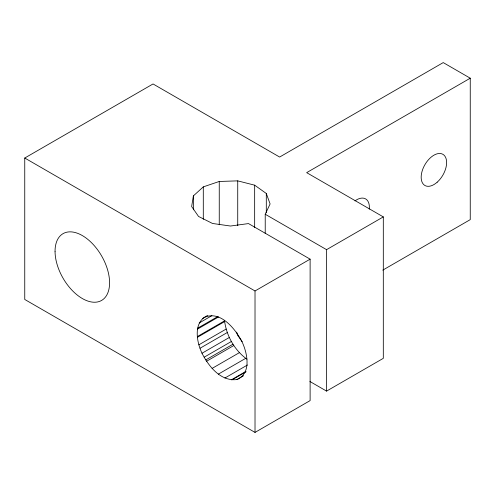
<?xml version="1.0" encoding="UTF-8"?>
<svg xmlns="http://www.w3.org/2000/svg" width="495" height="495" viewBox="0 0 495 495"><rect width="100%" height="100%" fill="white"/><g stroke="black" fill="none" stroke-linecap="round" stroke-linejoin="round"><path stroke-width="0.74" d="M202.603 318.464C219.266 308.428 235.608 328.971 242.253 342.268C247.531 353.671 251.503 373.44 236.938 379.554C220.64 381.596 208.612 366.25 201.997 353.244C196.441 341.5 192.914 321.564 207.919 315.395M265.227 233.572L265.227 214.248L270.103 203.94L266.304 193.483L254.659 185.179L237.73 180.861L219.254 181.467L203.297 186.881L193.372 195.896L191.658 206.539L198.544 216.451L212.51 223.468L230.478 226.029L248.49 223.579L310.118 259.157L310.118 400.597L255.018 432.407L24.75 299.463L24.75 158.023L153.042 83.958L279.632 157.045L443.229 62.593L470.25 78.198L470.25 219.631L382.777 270.134M470.25 78.198L306.659 172.644L383.309 216.903L383.309 358.337L326.564 391.1L309.895 381.478M199.225 322.963L211.86 315.668M24.75 158.023L255.018 290.967L310.118 259.157M265.227 214.248L326.564 249.659L383.309 216.903M197.703 328.16L217.651 316.645M197.412 329.156L218.691 316.868M197.282 336.612L224.551 320.871C226.518 335.882 234.574 350.318 246.937 359.16M197.412 337.299L224.681 321.558M198.848 344.829L226.11 329.088M200.11 348.208L227.378 332.467M201.997 353.244L229.259 337.503M204.206 357.173L231.468 341.432M205.759 359.939L233.021 344.198M206.514 361.288L233.782 345.547M212.101 368.41L239.363 352.669M218.369 374.121L245.631 358.38M224.891 378.038L247.5 364.982M231.227 379.888L245.854 371.442M232.093 379.838L246.058 371.776M236.938 379.554L243.59 375.711M242.204 341.723L237.414 334.997L236.703 332.114M326.564 249.659L326.564 391.1M266.304 193.483L266.304 212.807M255.018 290.967L255.018 432.407M254.659 185.179L254.659 227.688M237.73 180.861L237.73 225.683M219.254 181.467L219.254 224.749M203.297 186.881L203.297 219.341M193.372 195.896L193.372 209.806M354.983 200.896A17.993 10.389 -60 0 1 369.258 209.138M55.056 251.714A38.561 22.263 60 0 0 96.259 302.148A38.561 22.263 60 0 0 95.64 247.265A38.561 22.263 60 0 0 55.056 251.714M437.19 182.191A17.993 10.389 -60 0 0 442.895 154.316A17.993 10.389 -60 0 0 421.604 173.194A17.993 10.389 -60 0 0 437.19 182.191"/></g></svg>
